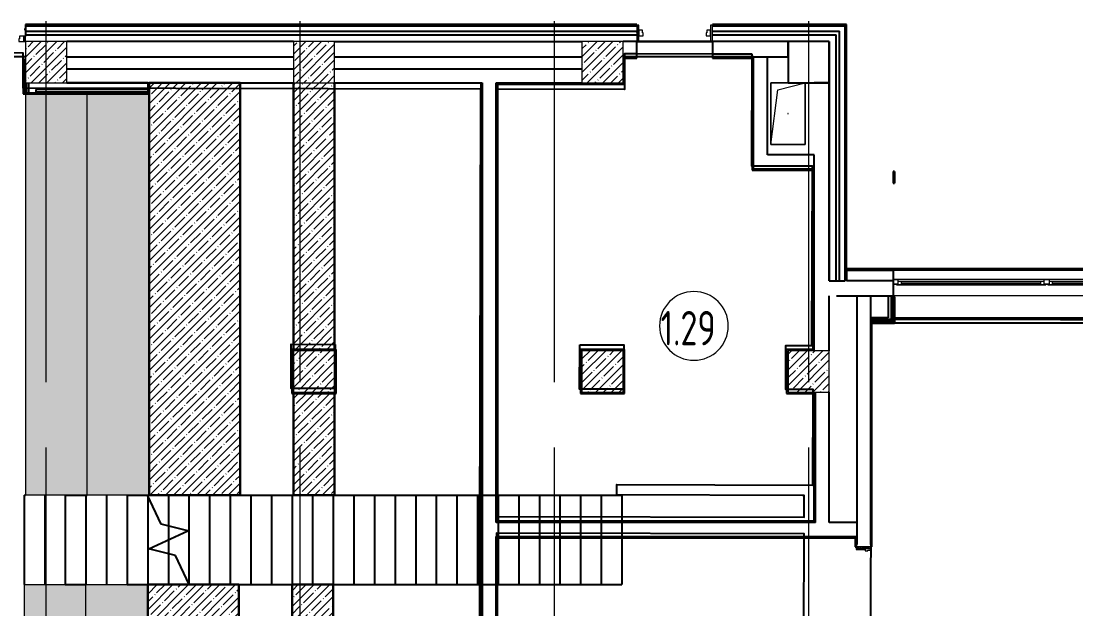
# Model space of a CAD drawing. Header units: millimetres. Extents: x -625 to 415037, y -3642 to 102118.
# Drawn here: x 21912 to 37265, y 18709 to 27262 of the extents above; entities that cross this region are included whole.
import ezdxf

# ---------------------------------------------------------------- set-up
doc = ezdxf.new("R2010")
doc.units = ezdxf.units.MM
doc.linetypes.add('Осевая', pattern=[6350, 1270, -952.5, 3175, -952.5])
for name, color, linetype, lineweight in [('A-AREA-IDEN', 7, 'Continuous', 9), ('A-DOOR-FRAM-2', 7, 'Continuous', 5), ('A-GENM', 7, 'Continuous', 9), ('A-GLAZ', 7, 'Continuous', 9), ('A-GLAZ-1', 7, 'Continuous', 5), ('A-WALL', 7, 'Continuous', 5), ('S-COLS-1', 7, 'Continuous', 5), ('S-STRS', 7, 'Continuous', 9), ('S-STRS-2', 7, 'Continuous', 5), ('S-STRS-3', 7, 'Continuous', 30), ('Оси', 7, 'Continuous', 9), ('Оси-2', 7, 'Осевая', 9)]:
    doc.layers.add(name, color=color, linetype=linetype, lineweight=lineweight)
doc.layers.add('A-DOOR-FRAM-1', color=7, linetype='Continuous', lineweight=5, true_color=0xc0c0c0)
doc.layers.add('S-STRS-1', color=7, linetype='Continuous', lineweight=9, true_color=0xeef6ff)
doc.styles.add('СПДС', font='ГОСТ тип А.ttf', dxfattribs={"width": 0.9})

# ---------------------------------------------------------------- blocks, each defined once
blk = doc.blocks.new('BSC_Колонна _Прямоугольная - 600х600-V19-Объем проектирования 1 этажа')
at = {"layer": 'S-COLS-1'}
h = blk.add_hatch(dxfattribs=at)
h.set_pattern_fill('FP_29', color=256, style=0, pattern_type=2)
h.set_pattern_definition([(45, (-26110, -26800), (-114.04925, 114.04925), []), (45, (-25995.95, -26800), (-114.04925, 114.04925), [201.613, -40.323, 6.706, -33.617])])
h.paths.add_polyline_path([(-300, -300), (300, -300), (300, 300), (-300, 300), (-300, -100)])
for p, q in [((300, 300), (-300, 300)), ((-300, 300), (-300, -300)), ((300, -300), (300, 300)), ((-300, -300), (300, -300))]:
    blk.add_line(p, q, dxfattribs=at)
blk = doc.blocks.new('BSC_Колонна _Прямоугольная - 600х600-V54-Объем проектирования 1 этажа')
at = {"layer": 'S-COLS-1'}
h = blk.add_hatch(dxfattribs=at)
h.set_pattern_fill('FP_80', color=256, style=0, pattern_type=2)
h.set_pattern_definition([(45, (-30310, -26800), (-114.04925, 114.04925), []), (45, (-30195.95, -26800), (-114.04925, 114.04925), [201.613, -40.323, 6.706, -33.617])])
h.paths.add_polyline_path([(-300, -300), (300, -300), (300, 300), (-300, 300), (-300, -100)])
for p, q in [((300, 300), (-300, 300)), ((-300, 300), (-300, -300)), ((300, -300), (300, 300)), ((-300, -300), (300, -300))]:
    blk.add_line(p, q, dxfattribs=at)
blk = doc.blocks.new('BSC_Колонна _Прямоугольная - 600х600-V85-Объем проектирования 1 этажа')
at = {"layer": 'S-COLS-1'}
h = blk.add_hatch(dxfattribs=at)
h.set_pattern_fill('FP_102', color=256, style=0, pattern_type=2)
h.set_pattern_definition([(45, (-22210, -26800), (-114.04925, 114.04925), []), (45, (-22095.95, -26800), (-114.04925, 114.04925), [201.613, -40.323, 6.706, -33.617])])
h.paths.add_polyline_path([(-300, -300), (300, -300), (300, 300), (-300, 300), (-300, 80)])
for p, q in [((300, 300), (-300, 300)), ((-300, 300), (-300, -300)), ((300, -300), (300, 300)), ((-300, -300), (300, -300))]:
    blk.add_line(p, q, dxfattribs=at)
blk = doc.blocks.new('120_Окно_СКБ_2Ст - 120_Окно_СКБ_2Ст 3100х2500 _мал_створка слева_-V95-Объем проектирования 1 этажа')
at = {"layer": 'A-GLAZ'}
for p, q in [((-1550, -127), (-1550, -57)), ((-1550, -57), (-1480, -57)), ((-1480, -127), (-1550, -127)), ((-1480, -127), (-1500, -127)), ((-1500, -127), (-1500, -137)), ((-1500, -137), (670, -137)), ((670, -137), (-1500, -137)), ((-1480, -57), (-1480, -127)), ((650, -87), (-1480, -87)), ((-1480, -87), (-1480, -127)), ((-1430, -137), (-1430, -87)), ((600, -137), (600, -87)), ((650, -127), (650, -57)), ((650, -57), (720, -57)), ((650, -127), (650, -87)), ((720, -127), (650, -127)), ((670, -127), (650, -127)), ((670, -137), (670, -127)), ((720, -127), (700, -127)), ((700, -127), (700, -137)), ((700, -137), (1500, -137)), ((1500, -137), (700, -137)), ((720, -57), (720, -127)), ((1480, -87), (720, -87)), ((720, -87), (720, -127)), ((770, -137), (770, -87)), ((1430, -137), (1430, -87)), ((1480, -127), (1480, -57)), ((1480, -57), (1550, -57)), ((1480, -127), (1480, -87)), ((1550, -127), (1480, -127)), ((1500, -127), (1480, -127)), ((1500, -137), (1500, -127)), ((1550, -57), (1550, -127))]:
    blk.add_line(p, q, dxfattribs=at)
at = {"layer": 'A-GLAZ-1'}
for p, q in [((1550, -57), (-1550, -57)), ((-1550, -127), (-1500, -127)), ((-1430, -107), (600, -107)), ((600, -117), (-1430, -117)), ((670, -127), (700, -127)), ((770, -107), (1430, -107)), ((1430, -117), (770, -117)), ((1500, -127), (1550, -127))]:
    blk.add_line(p, q, dxfattribs=at)
blk = doc.blocks.new('110_Дверь_СКБ_1Ст_Внутренняя1 - Д-4к_п__1100x2100h_Артистические EI30-23988509-Объем проектирования 1 этажа')
at = {"layer": 'A-DOOR-FRAM-2'}
h = blk.add_hatch(dxfattribs=at)
h.set_pattern_fill('FP_76', color=256, style=0, pattern_type=2)
h.set_pattern_definition([(45, (-371.384, 164.685), (-14.1421, 14.1421), []), (135, (-371.384, 164.685), (-14.1421, -14.1421), [])])
h.paths.add_polyline_path([(-513, -100), (-513, 100), (-538, 100), (-538, -100)])
at = {"layer": 'A-DOOR-FRAM-1'}
for p, q in [((-498, 108), (-568, 108)), ((-568, 108), (-568, 100)), ((-568, 100), (-498, 100)), ((-513, 100), (-538, 100)), ((-538, 100), (-538, -100)), ((-488, 100), (-513, 100)), ((-513, 100), (-513, 20)), ((-513, -100), (-513, 100)), ((-498, 100), (-513, 100)), ((-513, 100), (-513, 99)), ((-513, 99), (-498, 99)), ((-513, 20), (-478, 20)), ((-498, 20), (-513, 20)), ((-513, 20), (-513, -100)), ((-498, 100), (-498, 108)), ((-498, 99), (-498, 100)), ((-498, -100), (-498, 20)), ((-488, 60), (-488, 100)), ((-478, 60), (-488, 60)), ((-478, 20), (-478, 60)), ((512, 60), (502, 60)), ((502, 60), (502, 20)), ((502, 20), (537, 20)), ((512, 100), (512, 60)), ((537, 100), (512, 100)), ((592, 108), (522, 108)), ((522, 108), (522, 100)), ((537, 100), (522, 100)), ((522, 100), (522, 99)), ((522, 100), (592, 100)), ((522, 99), (537, 99)), ((537, 20), (522, 20)), ((522, 20), (522, -100)), ((537, 20), (537, 100)), ((562, 100), (537, 100)), ((537, 100), (537, -100)), ((537, 99), (537, 100)), ((537, -100), (537, 20)), ((562, -100), (562, 100)), ((592, 100), (592, 108)), ((-498, -100), (-568, -100)), ((-568, -100), (-568, -108)), ((-568, -108), (-498, -108)), ((-538, -100), (-513, -100)), ((-513, -100), (-498, -100)), ((-498, -108), (-498, -100)), ((522, -100), (537, -100)), ((592, -100), (522, -100)), ((522, -100), (522, -108)), ((522, -108), (592, -108)), ((537, -100), (562, -100)), ((592, -108), (592, -100))]:
    blk.add_line(p, q, dxfattribs=at)
blk = doc.blocks.new('Перекрытия 3 - Перекрытия 4-20977624-Объем проектирования 1 этажа')
at = {"layer": 'S-STRS-1'}
h = blk.add_hatch(color=256, dxfattribs=at)
h.paths.add_polyline_path([(23710, 20500), (23710, 26340), (22810, 26340), (22810, 20500), (23690, 20500)])
h.paths.add_polyline_path([(23710, 26351), (23710, 26500), (23695, 26500), (23695, 26351)])
blk.add_hatch(color=256, dxfattribs=at).paths.add_polyline_path([(22205, 20500), (22810, 20500), (22810, 26340), (21910, 26340), (21910, 20500)])
at = {"layer": 'S-STRS-2'}
h = blk.add_hatch(dxfattribs=at)
h.set_pattern_fill('FP_1', color=256, style=0, pattern_type=2)
h.set_pattern_definition([(45, (0, 0), (-114.04925, 114.04925), []), (45, (114.05, 0), (-114.04925, 114.04925), [201.612, -40.322, 6.706, -33.617])])
h.paths.add_polyline_path([(23710, 20500), (25034, 20500), (25034, 26500), (23710, 26500), (23710, 20799)])
h.paths.add_polyline_path([(25841, 20500), (26410, 20500), (26410, 22000), (25810, 22000), (25810, 20500)])
h.paths.add_polyline_path([(26020, 22600), (26410, 22600), (26410, 26500), (25810, 26500), (25810, 22600)])
at = {"layer": 'S-STRS'}
for p, q in [((21910, 26340), (21910, 20500)), ((22810, 20500), (22810, 26340)), ((22490, 20500), (21910, 20500)), ((23390, 20500), (22810, 20500)), ((23710, 20500), (23687, 20500))]:
    blk.add_line(p, q, dxfattribs=at)
at = {"layer": 'S-STRS-3'}
for p, q in [((25034, 26500), (23710, 26500)), ((23710, 26500), (23710, 20500)), ((25034, 20500), (25034, 26500)), ((25810, 26500), (25810, 22600)), ((26410, 22600), (26410, 26500)), ((25810, 22000), (25810, 20500)), ((26410, 20500), (26410, 22000)), ((23710, 20500), (25034, 20500)), ((25810, 20500), (26410, 20500))]:
    blk.add_line(p, q, dxfattribs=at)
blk = doc.blocks.new('110_Дверь_СКБ_1Ст_Наружная - ДН-2д_л__ Дверь из подвала ЛК _900 мм в свету_ 3300 фрамуга метал-22954314-Объем проектирования 1 этажа')
at = {"layer": 'A-DOOR-FRAM-2'}
h = blk.add_hatch(dxfattribs=at)
h.set_pattern_fill('FP_124', color=256, style=0, pattern_type=2)
h.set_pattern_definition([(45, (-366.384, 179.685), (-14.1421, 14.1421), []), (135, (-366.384, 179.685), (-14.1421, -14.1421), [])])
h.paths.add_polyline_path([(-500, -125), (-500, 105), (-530, 105), (-530, -125)])
at = {"layer": 'A-DOOR-FRAM-1'}
for p, q in [((-500, 105), (-530, 105)), ((-530, 105), (-530, -125)), ((-500, -125), (-500, 105)), ((-450, 30), (-500, 30)), ((-500, 30), (-500, -50)), ((-450, -10), (-450, 30)), ((490, 30), (490, -10)), ((540, 30), (490, 30)), ((570, 105), (540, 105)), ((540, 105), (540, -125)), ((540, -50), (540, 30)), ((570, -125), (570, 105)), ((-530, -125), (-500, -125)), ((-500, -50), (-440, -50)), ((-440, -10), (-450, -10)), ((-440, -50), (-440, -10)), ((490, -10), (480, -10)), ((480, -10), (480, -50)), ((480, -50), (540, -50)), ((540, -125), (570, -125))]:
    blk.add_line(p, q, dxfattribs=at)
blk = doc.blocks.new('BSC_Колонна _Прямоугольная - 600х600-V105-Объем проектирования 1 этажа')
at = {"layer": 'S-COLS-1'}
h = blk.add_hatch(dxfattribs=at)
h.set_pattern_fill('FP_125', color=256, style=0, pattern_type=2)
h.set_pattern_definition([(45, (-33310, -22300), (-114.04925, 114.04925), []), (45, (-33195.95, -22300), (-114.04925, 114.04925), [201.613, -40.323, 6.706, -33.617])])
h.paths.add_polyline_path([(300, -300), (300, 300), (-300, 300), (-300, -300), (100, -300)])
for p, q in [((300, 300), (-300, 300)), ((-300, 300), (-300, -300)), ((300, -300), (300, 300)), ((-300, -300), (300, -300))]:
    blk.add_line(p, q, dxfattribs=at)
blk = doc.blocks.new('GM_Отверстие прямоугольное _в плите_ - Отверстие-21772498-Объем проектирования 1 этажа')
at = {"layer": 'A-GENM'}
for p, q in [((-250, -450), (-250, 450)), ((-250, 450), (1, 450)), ((1, 450), (-250, 450)), ((-250, 450), (-250, -450)), ((-250, -450), (-150, 350)), ((-150, 350), (250, 450)), ((250, 450), (250, -450)), ((250, -450), (250, 450)), ((250, -450), (-250, -450)), ((-250, -450), (250, -450))]:
    blk.add_line(p, q, dxfattribs=at)
for start, end in [(360, 180), (180, 360)]:
    blk.add_arc((0, 0), 2.5, start, end, dxfattribs=at)
blk = doc.blocks.new('BSC_Колонна _Прямоугольная - 600х600-24272014-Объем проектирования 1 этажа')
at = {"layer": 'S-COLS-1'}
h = blk.add_hatch(dxfattribs=at)
h.set_pattern_fill('FP_145', color=256, style=0, pattern_type=2)
h.set_pattern_definition([(45, (-26110, -22300), (-114.04925, 114.04925), []), (45, (-25995.95, -22300), (-114.04925, 114.04925), [201.613, -40.323, 6.706, -33.617])])
h.paths.add_polyline_path([(-150, -300), (300, -300), (300, 300), (-300, 300), (-300, -300)])
for p, q in [((300, 300), (-300, 300)), ((-300, 300), (-300, -300)), ((300, -300), (300, 300)), ((-300, -300), (300, -300))]:
    blk.add_line(p, q, dxfattribs=at)
blk = doc.blocks.new('BSC_Колонна _Прямоугольная - 600х600-V188-Объем проектирования 1 этажа')
at = {"layer": 'S-COLS-1'}
h = blk.add_hatch(dxfattribs=at)
h.set_pattern_fill('FP_179', color=256, style=0, pattern_type=2)
h.set_pattern_definition([(45, (-30310, -22300), (-114.04925, 114.04925), []), (45, (-30195.95, -22300), (-114.04925, 114.04925), [201.613, -40.323, 6.706, -33.617])])
h.paths.add_polyline_path([(-300, -300), (300, -300), (300, 300), (-300, 300), (-300, -289)])
for p, q in [((300, 300), (-300, 300)), ((-300, 300), (-300, -300)), ((300, -300), (300, 300)), ((-300, -300), (300, -300))]:
    blk.add_line(p, q, dxfattribs=at)
blk = doc.blocks.new('110_Дверь_СКБ_2Ст_Наружная - ДН-1_л_ Двухстворчатая 1450 х3300 _h_ в свету с верхним остеклением-23567691-Объем проектирования 1 этажа')
at = {"layer": 'A-DOOR-FRAM-2'}
h = blk.add_hatch(dxfattribs=at)
h.set_pattern_fill('FP_183', color=256, style=0, pattern_type=2)
h.set_pattern_definition([(45, (-621.384, 189.685), (-14.1421, 14.1421), []), (135, (-621.384, 189.685), (-14.1421, -14.1421), [])])
h.paths.add_polyline_path([(-830.5, -125), (-805.5, -124), (-805.5, -45), (-830.5, -45), (-830.5, -85)])
at = {"layer": 'A-DOOR-FRAM-1'}
for p, q in [((-805.5, -45), (-830.5, -45)), ((-830.5, -45), (-830.5, -125)), ((-830.5, -125), (-805.5, -125)), ((-745.5, -45), (-805.5, -45)), ((-805.5, -45), (-805.5, -125)), ((-805.5, -125), (-805.5, -45)), ((-805.5, -125), (-735.5, -125)), ((-745.5, -85), (-745.5, -45)), ((-735.5, -85), (-745.5, -85)), ((-735.5, -125), (-735.5, -85)), ((784.5, -85), (774.5, -85)), ((774.5, -85), (774.5, -125)), ((774.5, -125), (844.5, -125)), ((784.5, -45), (784.5, -85)), ((844.5, -45), (784.5, -45)), ((844.5, -125), (844.5, -45)), ((869.5, -45), (844.5, -45)), ((844.5, -45), (844.5, -125)), ((844.5, -125), (869.5, -125)), ((869.5, -125), (869.5, -45))]:
    blk.add_line(p, q, dxfattribs=at)
blk = doc.blocks.new('Перекрытия 2 - Перекрытия 4-32990152-Объем проектирования 1 этажа')
at = {"layer": 'S-STRS-1'}
for points in [[(21925, 15341), (22810, 15341), (22810, 19180), (21910, 19180), (21910, 15341)], [(23710, 15341), (23710, 19180), (22810, 19180), (22810, 15341)]]:
    blk.add_hatch(color=256, dxfattribs=at).paths.add_polyline_path(points)
at = {"layer": 'S-STRS-2'}
h = blk.add_hatch(dxfattribs=at)
h.set_pattern_fill('FP_195', color=256, style=0, pattern_type=2)
h.set_pattern_definition([(45, (20, -20), (-114.04925, 114.04925), []), (45, (134.05, -20), (-114.04925, 114.04925), [201.612, -40.322, 6.706, -33.617])])
h.paths.add_polyline_path([(23913, 15200), (25034, 15200), (25034, 19180), (23710, 19180), (23710, 15200)])
h.paths.add_polyline_path([(26410, 15200), (26410, 17830), (25830, 17830), (25830, 18430), (26410, 18430), (26410, 19180), (25810, 19180), (25810, 15200)])
at = {"layer": 'S-STRS'}
for p, q in [((21910, 19180), (22510, 19180)), ((21910, 19180), (21910, 15341)), ((22810, 19180), (23410, 19180)), ((22810, 15341), (22810, 19180))]:
    blk.add_line(p, q, dxfattribs=at)
at = {"layer": 'S-STRS-3'}
for p, q in [((25034, 19180), (23710, 19180)), ((23710, 19180), (23710, 15200)), ((25034, 15200), (25034, 19180)), ((26410, 19180), (25810, 19180)), ((25810, 19180), (25810, 15200)), ((26410, 18430), (26410, 19180)), ((26410, 15200), (26410, 17830)), ((23710, 15200), (25034, 15200)), ((25810, 15200), (26410, 15200))]:
    blk.add_line(p, q, dxfattribs=at)
blk = doc.blocks.new('Зашивка приборов отопления11 - Зашивка приборов отопления-33278624-Объем проектирования 1 этажа')
at = {"layer": 'A-WALL'}
for p, q in [((37620, 23400), (34560, 23400)), ((34560, 23079), (37620, 23079)), ((37620, 23079), (34560, 23079)), ((34560, 23004), (37620, 23004))]:
    blk.add_line(p, q, dxfattribs=at)
blk = doc.blocks.new('BSC_Колонна _Прямоугольная - 600х600-V278-Объем проектирования 1 этажа')
at = {"layer": 'S-COLS-1'}
for p, q in [((300, 300), (-300, 300)), ((-300, 300), (-300, -300)), ((300, -300), (300, 300)), ((-300, -300), (300, -300))]:
    blk.add_line(p, q, dxfattribs=at)
blk = doc.blocks.new('Марка_Помещения - Номер-25198446-Объем проектирования 1 этажа')
at = {"layer": 'A-AREA-IDEN'}
for start, end in [(360, 180), (180, 360)]:
    blk.add_arc((0, 0), 2.5, start, end, dxfattribs=at)

msp = doc.modelspace()

# ---------------------------------------------------------------- linework, layer by layer
for p, q in [((30875, 27214), (21975, 27214)), ((21975, 27214), (21975, 27194)), ((21975, 27194), (21975, 27044)), ((21975, 27194), (30875, 27194)), ((33925, 27214), (31975, 27214)), ((31975, 27194), (33905, 27194)), ((33905, 23484), (33905, 27194)), ((33925, 23642), (33925, 27214)), ((21955, 27144), (21975, 27144)), ((21975, 27114), (30875, 27114)), ((21975, 27064), (30875, 27064)), ((31975, 27114), (33825, 27114)), ((31975, 27064), (33775, 27064)), ((33775, 23484), (33775, 27064)), ((33825, 23484), (33825, 27114)), ((25875, 26964), (22575, 26964)), ((25875, 26964), (25875, 26964)), ((26475, 26964), (30075, 26964)), ((33675, 26964), (30675, 26964)), ((30875, 26744), (30875, 26964)), ((30875, 26964), (31975, 26964)), ((31975, 26964), (31975, 26744)), ((33075, 26744), (33075, 26964)), ((33675, 26964), (33075, 26964)), ((33075, 26964), (33075, 26364)), ((33675, 26364), (33675, 26964)), ((33675, 26964), (33675, 23484)), ((21975, 26744), (20275, 26744)), ((22575, 26744), (25875, 26744)), ((26475, 26744), (30075, 26744)), ((30675, 26744), (30875, 26744)), ((30875, 26744), (30675, 26744)), ((30695, 26723), (30695, 26724)), ((30696, 26723), (30875, 26723)), ((30696, 26343), (30696, 26723)), ((31975, 26744), (30875, 26744)), ((30875, 26724), (30875, 26744)), ((30875, 26723), (30875, 26724)), ((31975, 26744), (33075, 26744)), ((32574, 26744), (31975, 26744)), ((31975, 26744), (31975, 26724)), ((31975, 26724), (31975, 26723)), ((31975, 26723), (32553, 26723)), ((32553, 26723), (32553, 25093)), ((32554, 26723), (32554, 26724)), ((32574, 25114), (32574, 26744)), ((32774, 25314), (32774, 26744)), ((21955, 26713), (21944, 26713)), ((21944, 26713), (21944, 26204)), ((21955, 26215), (21955, 26713)), ((25875, 26564), (22575, 26564)), ((30075, 26564), (26475, 26564)), ((21975, 26364), (21975, 26215)), ((21988, 26215), (21988, 26364)), ((22025, 26215), (22025, 26364)), ((23760, 26265), (22125, 26265)), ((22125, 26265), (22125, 26215)), ((23760, 26365), (22575, 26365)), ((22575, 26364), (25875, 26364)), ((23760, 26215), (23760, 26365)), ((26475, 26364), (28625, 26364)), ((28605, 26354), (28605, 15074)), ((28625, 26354), (28605, 26354)), ((28625, 26364), (28625, 15064)), ((28825, 19964), (28825, 26364)), ((28825, 26364), (30075, 26364)), ((28845, 26343), (28845, 26344)), ((28846, 26343), (30696, 26343)), ((28846, 26343), (28846, 19984)), ((33075, 26364), (33675, 26364)), ((33675, 26364), (33455, 26364)), ((33675, 23484), (33675, 26364)), ((21944, 26204), (23775, 26204)), ((23775, 26215), (21955, 26215)), ((23760, 26228), (22125, 26228)), ((23775, 26204), (23775, 26215)), ((33455, 25314), (32774, 25314)), ((33455, 22464), (33455, 25314)), ((32553, 25093), (33434, 25093)), ((32574, 25114), (33455, 25114)), ((33434, 25094), (33435, 25094)), ((33434, 25093), (33434, 22485)), ((34605, 25072), (34605, 24904)), ((34625, 25072), (34605, 25072)), ((34625, 25072), (34625, 24904)), ((34626, 25072), (34625, 25072)), ((34626, 24904), (34626, 25072)), ((34605, 24904), (34625, 24904)), ((34625, 24904), (34625, 24904)), ((34625, 24904), (34626, 24904)), ((33925, 23664), (40190, 23664)), ((34605, 23637), (33905, 23637)), ((34605, 23634), (33905, 23634)), ((34605, 23642), (33925, 23642)), ((33925, 23642), (33925, 23637)), ((33925, 23634), (33925, 23484)), ((34605, 23634), (34605, 23642)), ((34605, 23642), (37705, 23642)), ((34605, 23634), (34605, 22868)), ((33675, 23484), (33905, 23484)), ((34605, 23484), (33925, 23484)), ((33675, 22464), (33675, 23264)), ((33782, 23264), (34625, 23264)), ((34075, 23264), (34075, 19644)), ((34275, 23264), (34275, 19644)), ((34530, 23264), (34530, 22943)), ((34580, 22893), (34580, 23264)), ((34592, 22880), (34592, 23264)), ((34625, 23243), (34625, 23264)), ((34626, 23243), (34625, 23243)), ((34625, 23243), (34625, 22868)), ((34626, 22867), (34626, 23243)), ((34530, 22943), (34275, 22943)), ((34580, 22893), (34275, 22893)), ((34592, 22880), (34275, 22880)), ((34295, 22867), (34295, 22888)), ((34605, 22888), (34295, 22888)), ((34295, 22868), (34275, 22868)), ((34296, 19614), (34296, 22867)), ((34296, 22867), (34626, 22867)), ((37684, 22867), (34626, 22867)), ((26496, 22485), (25854, 22485)), ((25854, 22485), (25854, 21843)), ((26495, 22484), (25855, 22484)), ((25855, 22484), (25855, 21844)), ((26495, 21844), (26495, 22484)), ((26496, 21843), (26496, 22485)), ((30696, 22485), (30054, 22485)), ((30054, 22485), (30054, 21843)), ((30696, 21843), (30696, 22485)), ((33054, 22485), (33054, 21843)), ((33434, 22485), (33054, 22485)), ((33435, 22485), (33435, 22484)), ((25854, 21843), (26496, 21843)), ((25855, 21844), (26495, 21844)), ((30054, 21843), (30696, 21843)), ((33054, 21843), (33454, 21843)), ((33454, 21844), (33455, 21844)), ((33454, 19985), (33454, 21844)), ((33475, 19964), (33475, 21864)), ((33675, 19964), (33675, 21864)), ((21955, 20364), (21955, 19064)), ((21955, 20364), (21975, 20364)), ((21955, 20364), (21955, 19064)), ((22255, 20364), (22255, 19064)), ((22255, 20364), (22255, 19064)), ((22555, 20364), (22855, 20364)), ((22555, 20364), (22555, 19064)), ((22555, 20364), (22555, 19064)), ((22855, 20364), (22875, 20364)), ((22855, 20364), (22855, 19064)), ((22855, 20364), (22855, 19064)), ((23155, 20364), (23155, 19064)), ((23155, 20364), (23155, 19064)), ((23455, 20364), (23752, 20364)), ((23455, 20364), (23455, 19064)), ((23455, 20364), (23455, 19064)), ((23752, 20364), (23775, 20364)), ((23949, 19941), (23752, 20364)), ((23755, 20364), (23755, 20357)), ((23755, 20364), (23755, 20357)), ((23755, 20357), (23755, 19064)), ((23755, 20357), (23755, 19064)), ((24055, 20364), (24055, 19915)), ((24055, 20364), (24055, 19915)), ((24226, 20364), (30655, 20364)), ((24355, 20364), (24355, 19071)), ((24355, 20364), (24355, 19071)), ((24655, 20364), (24655, 19064)), ((24655, 20364), (24655, 19064)), ((24955, 20364), (24955, 19064)), ((24955, 20364), (24955, 19064)), ((25255, 20364), (25255, 19064)), ((25255, 20364), (25255, 19064)), ((25555, 20364), (25555, 19064)), ((25555, 20364), (25555, 19064)), ((25855, 20364), (25855, 19064)), ((25855, 20364), (25855, 19064)), ((26155, 20364), (26155, 19064)), ((26155, 20364), (26155, 19064)), ((26455, 20364), (26455, 19064)), ((26455, 20364), (26455, 19064)), ((26755, 20364), (26755, 19064)), ((26755, 20364), (26755, 19064)), ((27055, 20364), (27055, 19064)), ((27055, 20364), (27055, 19064)), ((27355, 20364), (27355, 19064)), ((27355, 20364), (27355, 19064)), ((27655, 20364), (27655, 19064)), ((27655, 20364), (27655, 19064)), ((27955, 20364), (27955, 19064)), ((27955, 20364), (27955, 19064)), ((28255, 20364), (28255, 19064)), ((28255, 20364), (28255, 19064)), ((28555, 20364), (28555, 19064)), ((28555, 20364), (28555, 19064)), ((28855, 20364), (28855, 19064)), ((28855, 20364), (28855, 19064)), ((29155, 20364), (29155, 19064)), ((29155, 20364), (29155, 19064)), ((29455, 20364), (29455, 19064)), ((29455, 20364), (29455, 19064)), ((29755, 20364), (29755, 19064)), ((29755, 20364), (29755, 19064)), ((30055, 20364), (30055, 19064)), ((30055, 20364), (30055, 19064)), ((30355, 20364), (30355, 19064)), ((30355, 20364), (30355, 19064)), ((30655, 20364), (30655, 19064)), ((33475, 19964), (28825, 19964)), ((28846, 19984), (28845, 19984)), ((33454, 19985), (28846, 19985)), ((33455, 19985), (33455, 19984)), ((34075, 19964), (33675, 19964)), ((23771, 19582), (24338, 19846)), ((24338, 19846), (23949, 19941)), ((24055, 19915), (24055, 19714)), ((24055, 19915), (24055, 19714)), ((24055, 19714), (24055, 19513)), ((24055, 19714), (24055, 19513)), ((28825, 15064), (28825, 19764)), ((28825, 19764), (34075, 19764)), ((28845, 19744), (34055, 19744)), ((28846, 15085), (28846, 19743)), ((28846, 19743), (34054, 19743)), ((34054, 19743), (34054, 19614)), ((24160, 19487), (23771, 19582)), ((24055, 19513), (24055, 19064)), ((24055, 19513), (24055, 19064)), ((34054, 19614), (34055, 19614)), ((34055, 19614), (34067, 19614)), ((34295, 19614), (34296, 19614)), ((24358, 19064), (24160, 19487)), ((22555, 19064), (22855, 19064)), ((23455, 19064), (23755, 19064)), ((24355, 19071), (24355, 19064)), ((24355, 19071), (24355, 19064)), ((24355, 19064), (24358, 19064)), ((24358, 19064), (30655, 19064))]:
    msp.add_line(p, q)
at = {"flags": 128}
msp.add_lwpolyline([(20260, 12073), (22598, 12067), (22604, 14525), (21924, 14527), (21925, 15038), (21915, 15038), (21916, 15309), (22175, 15308), (22547, 15308), (28577, 15293), (28603, 26272), (21942, 26288), (21943, 26797), (20285, 26801)], dxfattribs=at)
for points in [[(32552, 26782), (31974, 26783), (30874, 26786), (30695, 26786), (30694, 26267), (28844, 26272), (28829, 20053), (33308, 20042), (33309, 20361), (33285, 20361), (30584, 20368), (30584, 20518), (33438, 20511), (33441, 21900), (33041, 21901), (33043, 22543), (33423, 22542), (33429, 25150), (32549, 25152)], [(28087, 10813), (28066, 10813), (28059, 7855), (30229, 7850), (30229, 7812), (32729, 7806), (32729, 7844), (38538, 7830), (38545, 10588), (37995, 10589), (37996, 11131), (38276, 11131), (38304, 22913), (37674, 22914), (37532, 22914), (37045, 22916), (37045, 22917), (35245, 22921), (35245, 22920), (34758, 22921), (34615, 22921), (34286, 22922), (34264, 13678), (28094, 13693)], [(26485, 22558), (26483, 21916), (25841, 21918), (25843, 22560)], [(30043, 22550), (30685, 22549), (30683, 21907), (30041, 21908)], [(33033, 18393), (33304, 18392), (33308, 19800), (28829, 19811), (28818, 15293), (31078, 15288), (31078, 15148), (33406, 15142), (33412, 17750), (33032, 17751)]]:
    msp.add_lwpolyline(points, close=True, dxfattribs=at)
at = {"layer": 'Оси'}
for p, q in [((22275, 22262), (22275, 27262)), ((25975, 22262), (25975, 27262)), ((29675, 22262), (29675, 27262)), ((33375, 22262), (33375, 27262))]:
    msp.add_line(p, q, dxfattribs=at)
at = {"layer": 'Оси-2'}
for p, q in [((22275, 2958), (22275, 22262)), ((25975, 2958), (25975, 22262)), ((29675, 2958), (29675, 22262)), ((33375, 2958), (33375, 22262))]:
    msp.add_line(p, q, dxfattribs=at)

# ---------------------------------------------------------------- block references
for name, p in [('110_Дверь_СКБ_1Ст_Наружная - ДН-2д_л__ Дверь из подвала ЛК _900 мм в свету_ 3300 фрамуга метал-22954314-Объем проектирования 1 этажа', (31405, 27099)), ('110_Дверь_СКБ_2Ст_Наружная - ДН-1_л_ Двухстворчатая 1450 х3300 _h_ в свету с верхним остеклением-23567691-Объем проектирования 1 этажа', (21105, 27089)), ('BSC_Колонна _Прямоугольная - 600х600-V85-Объем проектирования 1 этажа', (22275, 26664)), ('BSC_Колонна _Прямоугольная - 600х600-V19-Объем проектирования 1 этажа', (26175, 26664)), ('BSC_Колонна _Прямоугольная - 600х600-V54-Объем проектирования 1 этажа', (30375, 26664)), ('Перекрытия 3 - Перекрытия 4-20977624-Объем проектирования 1 этажа', (65, -136)), ('GM_Отверстие прямоугольное _в плите_ - Отверстие-21772498-Объем проектирования 1 этажа', (33074, 25914)), ('Зашивка приборов отопления11 - Зашивка приборов отопления-33278624-Объем проектирования 1 этажа', (65, -136)), ('BSC_Колонна _Прямоугольная - 600х600-24272014-Объем проектирования 1 этажа', (26175, 22164)), ('BSC_Колонна _Прямоугольная - 600х600-V188-Объем проектирования 1 этажа', (30375, 22164)), ('BSC_Колонна _Прямоугольная - 600х600-V278-Объем проектирования 1 этажа', (30375, 22164)), ('BSC_Колонна _Прямоугольная - 600х600-V105-Объем проектирования 1 этажа', (33375, 22164)), ('Перекрытия 2 - Перекрытия 4-32990152-Объем проектирования 1 этажа', (45, -116))]:
    msp.add_blockref(name, p)
at = {"color": 3}
msp.add_blockref('120_Окно_СКБ_2Ст - 120_Окно_СКБ_2Ст 3100х2500 _мал_створка слева_-V95-Объем проектирования 1 этажа', (36155, 23559), dxfattribs=at)
at = {"rotation": 269.9999999999999}
msp.add_blockref('110_Дверь_СКБ_1Ст_Внутренняя1 - Д-4к_п__1100x2100h_Артистические EI30-23988509-Объем проектирования 1 этажа', (34175, 19076), dxfattribs=at)
at = {"layer": 'A-AREA-IDEN', "xscale": 199.9999999999999, "yscale": 199.9999999999999, "zscale": 199.9999999999999}
msp.add_blockref('Марка_Помещения - Номер-25198446-Объем проектирования 1 этажа', (31704, 22827), dxfattribs=at)

# ---------------------------------------------------------------- texts
at = {"layer": 'A-AREA-IDEN', "insert": (31220, 23044), "char_height": 500, "width": 1212.15, "attachment_point": 1, "style": 'СПДС'}
msp.add_mtext('1.29', dxfattribs=at)

doc.saveas('drawing.dxf')
